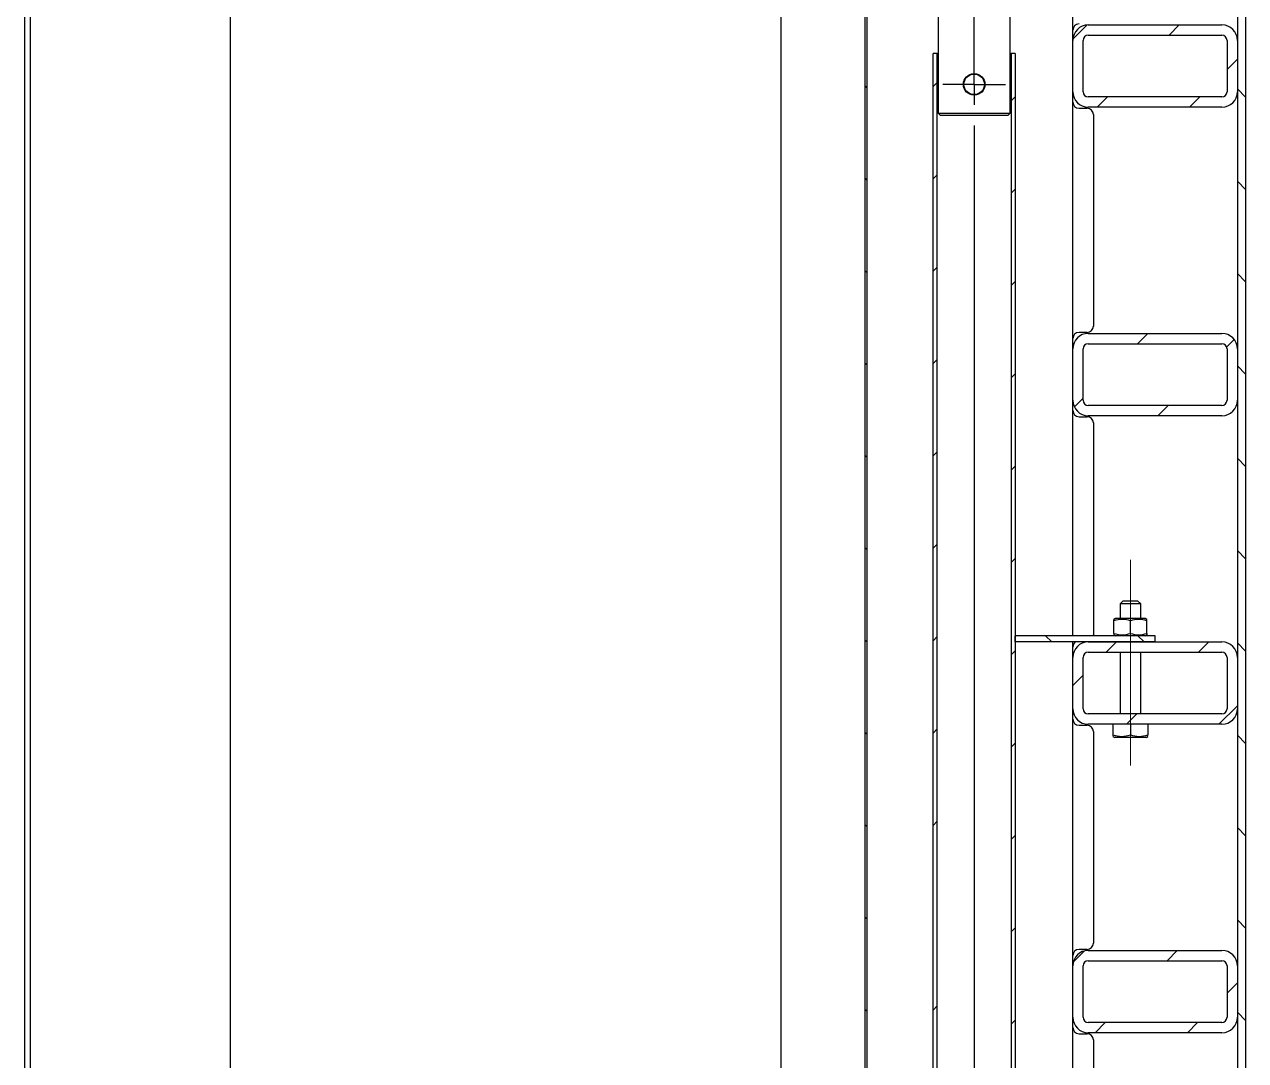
# Model space of a CAD drawing. Header units: millimetres. Extents: x 0 to 594, y 0 to 420.
# Drawn here: x 239.4 to 298.8, y 308.8 to 359.2 of the extents above; entities that cross this region are included whole.
import ezdxf

# ---------------------------------------------------------------- set-up
doc = ezdxf.new("R2010")
doc.units = ezdxf.units.MM
doc.linetypes.add('CENTERX2', pattern=[20.32, 12.7, -2.54, 2.54, -2.54])
doc.layers.add('FORMAT', color=7, linetype='Continuous')

# ---------------------------------------------------------------- blocks, each defined once
blk = doc.blocks.new('SW_HATCH_0')
at = {"color": 0, "linetype": 'Continuous', "lineweight": 18}
for p, q in [((12.9, 188.015), (13.582, 188.697)), ((17.575, 188.2), (18.075, 188.7)), ((20.397, 186.532), (20.897, 187.032)), ((6.097, 185.703), (6.297, 185.903)), ((2.897, 185.632), (2.797, 185.732)), ((21.297, 185.193), (20.897, 185.593)), ((9.897, 185.012), (10.097, 185.212)), ((14.075, 184.7), (14.575, 185.2)), ((18.565, 184.7), (19.065, 185.2)), ((2.897, 181.142), (2.797, 181.242)), ((6.097, 181.212), (6.297, 181.412)), ((9.897, 180.522), (10.097, 180.722)), ((21.297, 180.703), (20.897, 181.103)), ((2.897, 176.652), (2.797, 176.752)), ((6.097, 176.722), (6.297, 176.922)), ((21.297, 176.212), (20.897, 176.612)), ((9.897, 176.032), (10.097, 176.232)), ((16.046, 173.2), (16.546, 173.7)), ((20.379, 173.044), (20.742, 173.407)), ((2.897, 172.162), (2.797, 172.262)), ((6.097, 172.232), (6.297, 172.432)), ((9.897, 171.542), (10.097, 171.742)), ((21.297, 171.722), (20.897, 172.122)), ((12.971, 170.126), (13.397, 170.552)), ((17.036, 169.7), (17.536, 170.2)), ((2.897, 167.672), (2.797, 167.772)), ((6.097, 167.742), (6.297, 167.942)), ((21.297, 167.232), (20.897, 167.632)), ((9.897, 167.052), (10.097, 167.252)), ((6.097, 163.252), (6.297, 163.452)), ((2.897, 163.182), (2.797, 163.282)), ((9.897, 162.562), (10.097, 162.762)), ((21.297, 162.742), (20.897, 163.142)), ((2.897, 158.691), (2.797, 158.791)), ((6.097, 158.762), (6.297, 158.962)), ((11.869, 158.7), (11.569, 159)), ((14.516, 158.2), (15.016, 158.7)), ((16.359, 158.7), (16.059, 159)), ((19.006, 158.2), (19.506, 158.7)), ((21.297, 158.252), (20.897, 158.652)), ((9.897, 158.072), (10.097, 158.272)), ((12.897, 156.582), (13.397, 157.082)), ((15.506, 154.7), (16.006, 155.2)), ((19.996, 154.7), (20.897, 155.601)), ((6.097, 154.272), (6.297, 154.472)), ((2.897, 154.201), (2.797, 154.301)), ((21.297, 153.762), (20.897, 154.162)), ((9.897, 153.582), (10.097, 153.782)), ((2.897, 149.711), (2.797, 149.811)), ((6.097, 149.782), (6.297, 149.982)), ((21.297, 149.272), (20.897, 149.672)), ((9.897, 149.091), (10.097, 149.291)), ((2.897, 145.221), (2.797, 145.321)), ((21.297, 144.782), (20.897, 145.182)), ((9.897, 144.601), (10.097, 144.801)), ((12.92, 143.134), (13.463, 143.677)), ((17.476, 143.2), (17.976, 143.7)), ((20.397, 141.631), (20.897, 142.131)), ((2.897, 140.731), (2.797, 140.831)), ((6.097, 140.801), (6.297, 141.001)), ((9.897, 140.111), (10.097, 140.311)), ((13.976, 139.7), (14.476, 140.2)), ((18.467, 139.7), (18.967, 140.2)), ((21.297, 140.291), (20.897, 140.691))]:
    blk.add_line(p, q, dxfattribs=at)
blk = doc.blocks.new('SW_CENTERMARKSYMBOL_2')
at = {"layer": 'FORMAT', "color": 0}
for p, q in [((0, 1), (0, 17.718)), ((0, 0), (0, 1)), ((0, 0), (-1, 0)), ((0, 0), (1, 0)), ((0, 0), (0, -1)), ((1, 0), (1.525, 0)), ((-1, 0), (-1.525, 0)), ((0, -2), (0, -167.62))]:
    blk.add_line(p, q, dxfattribs=at)

msp = doc.modelspace()

# ---------------------------------------------------------------- linework, layer by layer
at = {"color": 7, "linetype": 'Continuous', "lineweight": 25}
for p, q in [((283.84, 374.295), (283.84, 354.895)), ((239.699, 168.985), (239.699, 373.985)), ((298.39, 373.985), (298.39, 273.145)), ((298.79, 373.985), (298.79, 273.145)), ((239.399, 373.485), (239.399, 169.485)), ((249.399, 371.485), (249.399, 171.485)), ((276.19, 371.485), (276.19, 273.035)), ((280.29, 273.235), (280.29, 369.985)), ((280.39, 273.235), (280.39, 369.985)), ((287.34, 354.895), (287.34, 368.348)), ((290.39, 358.435), (290.39, 363.085)), ((291.14, 359.185), (297.64, 359.185)), ((290.39, 355.935), (290.39, 358.435)), ((290.89, 355.935), (290.89, 358.435)), ((291.14, 358.685), (297.64, 358.685)), ((297.89, 358.435), (297.89, 355.935)), ((298.39, 358.435), (298.39, 355.935)), ((283.79, 357.795), (283.59, 357.795)), ((283.59, 287.795), (283.59, 357.795)), ((283.79, 287.795), (283.79, 357.795)), ((283.79, 357.795), (283.84, 357.795)), ((287.34, 357.795), (287.39, 357.795)), ((287.39, 357.795), (287.39, 287.795)), ((287.59, 357.795), (287.39, 357.795)), ((287.59, 357.795), (287.59, 287.795)), ((290.39, 343.435), (290.39, 355.935)), ((297.64, 355.685), (291.14, 355.685)), ((297.64, 355.185), (291.14, 355.185)), ((283.84, 354.895), (283.94, 354.795)), ((283.84, 354.895), (287.34, 354.895)), ((283.94, 354.795), (285.59, 354.795)), ((285.59, 354.795), (287.24, 354.795)), ((287.24, 354.795), (287.34, 354.895)), ((290.69, 355.135), (291.09, 355.135)), ((291.39, 354.835), (291.39, 344.535)), ((291.09, 344.235), (290.69, 344.235)), ((291.14, 344.185), (297.64, 344.185)), ((290.39, 340.935), (290.39, 343.435)), ((290.89, 340.935), (290.89, 343.435)), ((291.14, 343.685), (297.64, 343.685)), ((297.89, 343.435), (297.89, 340.935)), ((298.39, 343.435), (298.39, 340.935)), ((290.39, 329.485), (290.39, 340.935)), ((297.64, 340.685), (291.14, 340.685)), ((290.69, 340.135), (291.09, 340.135)), ((297.64, 340.185), (291.14, 340.185)), ((291.39, 339.835), (291.39, 329.535)), ((292.84, 331.185), (292.69, 331.035)), ((292.69, 331.035), (292.69, 330.325)), ((293.69, 331.035), (292.69, 331.035)), ((292.84, 331.185), (293.54, 331.185)), ((293.69, 331.035), (293.54, 331.185)), ((293.69, 330.325), (293.69, 331.035)), ((292.47, 330.325), (292.389, 330.278)), ((292.39, 330.207), (292.39, 330.278)), ((293.91, 330.325), (292.47, 330.325)), ((293.991, 330.278), (293.91, 330.325)), ((293.99, 330.207), (293.99, 330.276)), ((292.39, 329.603), (292.39, 330.207)), ((293.19, 329.603), (293.19, 330.207)), ((293.99, 329.603), (293.99, 330.207)), ((287.59, 329.185), (287.59, 329.485)), ((292.47, 329.485), (287.59, 329.485)), ((294.39, 329.185), (287.59, 329.185)), ((290.39, 328.435), (290.39, 329.185)), ((291.14, 329.185), (297.64, 329.185)), ((291.386, 329.485), (291.39, 329.535)), ((292.389, 329.532), (292.47, 329.485)), ((292.39, 329.603), (292.39, 329.534)), ((293.91, 329.485), (292.47, 329.485)), ((293.91, 329.485), (293.991, 329.532)), ((294.39, 329.485), (293.91, 329.485)), ((293.99, 329.603), (293.99, 329.531)), ((294.39, 329.185), (294.39, 329.485)), ((290.39, 325.935), (290.39, 328.435)), ((290.89, 325.935), (290.89, 328.435)), ((291.14, 328.685), (297.64, 328.685)), ((292.69, 328.685), (292.69, 325.685)), ((293.69, 325.685), (293.69, 328.685)), ((297.89, 328.435), (297.89, 325.935)), ((298.39, 328.435), (298.39, 325.935)), ((290.39, 313.435), (290.39, 325.935)), ((297.64, 325.685), (291.14, 325.685)), ((290.69, 325.135), (291.09, 325.135)), ((297.64, 325.185), (291.14, 325.185)), ((292.34, 325.185), (292.34, 324.67)), ((293.19, 325.185), (293.19, 324.67)), ((294.04, 325.185), (294.04, 324.67)), ((291.39, 324.835), (291.39, 314.535)), ((292.34, 324.67), (292.34, 324.599)), ((292.34, 324.594), (292.425, 324.545)), ((293.955, 324.545), (292.425, 324.545)), ((293.955, 324.545), (294.04, 324.594)), ((294.04, 324.599), (294.04, 324.67)), ((291.09, 314.235), (290.69, 314.235)), ((291.14, 314.185), (297.64, 314.185)), ((291.14, 313.685), (297.64, 313.685)), ((290.39, 310.935), (290.39, 313.435)), ((290.89, 310.935), (290.89, 313.435)), ((297.89, 313.435), (297.89, 310.935)), ((298.39, 313.435), (298.39, 310.935)), ((290.39, 299.485), (290.39, 310.935)), ((297.64, 310.685), (291.14, 310.685)), ((290.69, 310.135), (291.09, 310.135)), ((297.64, 310.185), (291.14, 310.185)), ((291.39, 309.835), (291.39, 299.535))]:
    msp.add_line(p, q, dxfattribs=at)
for radius in [0.525, 0.5]:
    msp.add_circle((285.59, 356.295), radius, dxfattribs=at)
for centre, radius, start, end in [((290.69, 358.935), 0.3, 90, 180), ((291.14, 358.435), 0.75, 90, 180), ((297.64, 358.435), 0.75, 0, 90), ((291.14, 358.435), 0.25, 90, 180), ((297.64, 358.435), 0.25, 0, 90), ((291.14, 355.935), 0.75, 180, 270), ((291.14, 355.935), 0.25, 180, 270), ((297.64, 355.935), 0.75, 270, 0), ((297.64, 355.935), 0.25, 270, 0), ((290.69, 355.435), 0.3, 180, 270), ((291.09, 354.835), 0.3, 0, 90), ((291.09, 344.535), 0.3, 270, 0), ((290.69, 343.935), 0.3, 90, 180), ((291.14, 343.435), 0.75, 90, 180), ((297.64, 343.435), 0.75, 0, 90), ((291.14, 343.435), 0.25, 90, 180), ((297.64, 343.435), 0.25, 0, 90), ((291.14, 340.935), 0.75, 180, 270), ((291.14, 340.935), 0.25, 180, 270), ((297.64, 340.935), 0.75, 270, 0), ((297.64, 340.935), 0.25, 270, 0), ((290.69, 340.435), 0.3, 180, 270), ((291.09, 339.835), 0.3, 0, 90), ((292.79, 329.096), 1.181, 70.19789, 109.80211), ((293.59, 329.102), 1.175, 70.10186, 109.89814), ((291.14, 328.435), 0.75, 90, 180), ((290.69, 328.935), 0.3, 123.55734, 180), ((292.79, 330.714), 1.181, 250.20195, 289.79805), ((293.59, 330.708), 1.175, 250.10186, 289.89814), ((297.64, 328.435), 0.75, 0, 90), ((291.14, 328.435), 0.25, 90, 180), ((297.64, 328.435), 0.25, 0, 90), ((291.14, 325.935), 0.75, 180, 270), ((291.14, 325.935), 0.25, 180, 270), ((297.64, 325.935), 0.75, 270, 0), ((297.64, 325.935), 0.25, 270, 0), ((290.69, 325.435), 0.3, 180, 270), ((291.09, 324.835), 0.3, 0, 90), ((292.765, 325.844), 1.249, 250.10187, 289.89813), ((293.615, 325.844), 1.249, 250.10187, 289.89813), ((290.69, 313.935), 0.3, 90, 180), ((291.14, 313.435), 0.75, 90, 180), ((291.09, 314.535), 0.3, 270, 0), ((297.64, 313.435), 0.75, 0, 90), ((291.14, 313.435), 0.25, 90, 180), ((297.64, 313.435), 0.25, 0, 90), ((291.14, 310.935), 0.75, 180, 270), ((291.14, 310.935), 0.25, 180, 270), ((297.64, 310.935), 0.75, 270, 0), ((297.64, 310.935), 0.25, 270, 0), ((290.69, 310.435), 0.3, 180, 270), ((291.09, 309.835), 0.3, 0, 90)]:
    msp.add_arc(centre, radius, start, end, dxfattribs=at)
at = {"layer": 'FORMAT', "linetype": 'CENTERX2', "lineweight": 18}
msp.add_line((293.19, 323.185), (293.19, 333.185), dxfattribs=at)

# ---------------------------------------------------------------- block references
at = {"color": 7, "linetype": 'Continuous', "lineweight": 18}
msp.add_blockref('SW_HATCH_0', (277.493, 170.485), dxfattribs=at)
at = {"layer": 'FORMAT'}
msp.add_blockref('SW_CENTERMARKSYMBOL_2', (285.59, 356.295), dxfattribs=at)

doc.saveas('drawing.dxf')
